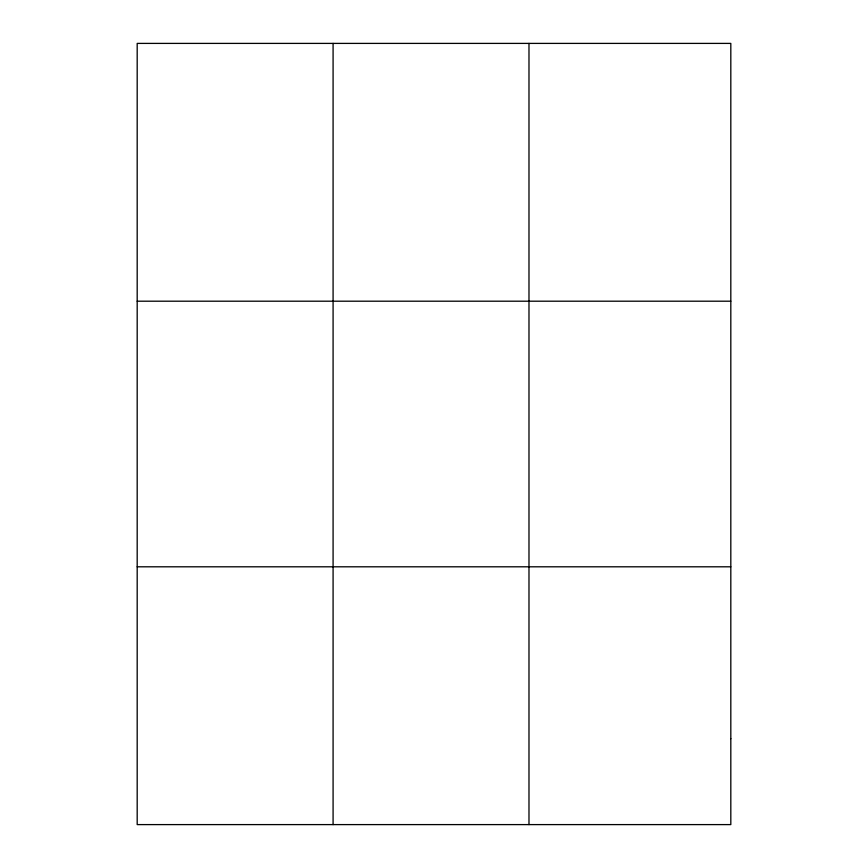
<?xml version="1.0" encoding="UTF-8"?>
<svg xmlns="http://www.w3.org/2000/svg" width="868" height="868" viewBox="0 0 868 868"><rect width="100%" height="100%" fill="white"/><g stroke="black" fill="none" stroke-linecap="round" stroke-linejoin="round"><path stroke-width="1.3" d="M333.084 43.4L333.084 824.6M528.981 43.4L528.981 824.6M137.187 301.196L730.813 301.196M137.187 566.804L730.813 566.804M730.813 738.668L730.813 824.6L137.187 824.6L137.187 43.4L730.813 43.4L730.813 738.668"/></g></svg>
